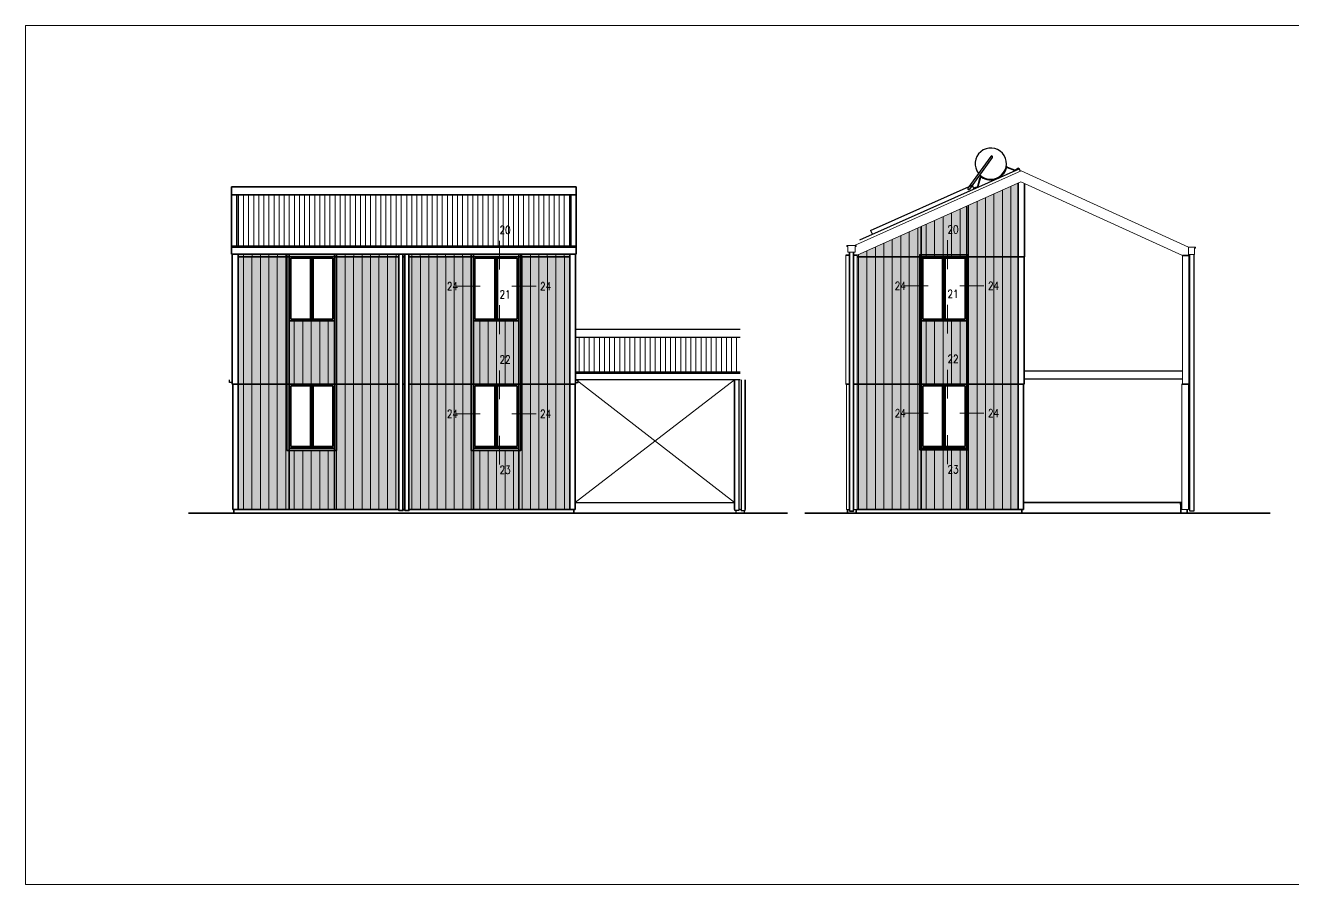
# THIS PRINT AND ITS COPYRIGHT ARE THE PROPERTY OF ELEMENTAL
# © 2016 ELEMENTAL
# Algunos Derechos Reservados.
# Model space of a CAD drawing. Header units: metres. Extents: x -2 to 690, y -116 to 73.
# Drawn here: x 122.09 to 145.86, y 21.57 to 37.68 of the extents above; entities that cross this region are included whole.
import ezdxf

# ---------------------------------------------------------------- set-up
doc = ezdxf.new("R2010")
doc.units = ezdxf.units.M
doc.header["$LTSCALE"] = 5
doc.header["$MEASUREMENT"] = 0
for name, color, linetype, lineweight in [('A-ANNO-DIMS', 3, 'Continuous', 18), ('A-ANNO-SYMB', 3, 'Continuous', 18), ('A-ANNO-TEXT', 3, 'Continuous', 18), ('A-ELEV-IDEN', 3, 'Continuous', 18), ('A-ELEV-MBE1', 7, 'Continuous', 35), ('A-ELEV-MBE2', 4, 'Continuous', 25), ('A-ELEV-PATT', 8, 'Continuous', 18)]:
    doc.layers.add(name, color=color, linetype=linetype, lineweight=lineweight)
doc.styles.add('E-ROMANS', font='romans.shx', dxfattribs={"width": 0.8})
pattern_1 = [(90, (-326.16765, 42.12212), (-0.15875, 1e-17), [])]
pattern_2 = [(90, (-382.93302, 42.12212), (-0.09525, 6e-18), [])]
pattern_3 = [(270, (-362.93302, 42.12212), (0.15875, -3e-17), [])]
pattern_4 = [(270, (621.29913, 42.12212), (-0.15875, -3e-17), [])]

msp = doc.modelspace()

# ---------------------------------------------------------------- hatches: boundary and pattern name
at = {"layer": 'A-ELEV-PATT'}
h = msp.add_hatch(color=256, dxfattribs=at)
h.paths.add_polyline_path([(140.6949, 34.7224), (137.6789, 33.3727), (137.6789, 33.3426), (140.6949, 33.3426)])
h.paths.add_polyline_path([(138.8789, 33.3426), (137.6789, 33.3426), (137.6789, 30.9526), (138.8789, 30.9526), (138.8789, 32.1426)])
h.paths.add_polyline_path([(140.6949, 33.3426), (139.7289, 33.3426), (139.7289, 32.1426), (139.7289, 30.9526), (140.6949, 30.9526), (140.6949, 30.9526)])
h.paths.add_polyline_path([(140.6949, 30.9526), (139.7289, 30.9526), (139.7289, 29.7526), (139.7289, 28.6026), (140.6949, 28.6026)])
h.paths.add_polyline_path([(139.7289, 29.7526), (138.8789, 29.7526), (138.8789, 28.6026), (139.7289, 28.6026)])
h.paths.add_polyline_path([(138.8789, 29.7526), (138.8789, 30.9526), (137.6789, 30.9526), (137.6789, 28.6026), (138.8789, 28.6026)])
h = msp.add_hatch(dxfattribs=at)
h.set_pattern_fill('LINE', color=256, scale=0.05, angle=90, style=0)
h.set_pattern_definition(pattern_1)
h.paths.add_polyline_path([(140.6949, 34.7224), (137.6789, 33.3727), (137.6789, 33.3426), (140.6949, 33.3426)])
h.paths.add_polyline_path([(138.8789, 33.3426), (137.6789, 33.3426), (137.6789, 30.9526), (138.8789, 30.9526), (138.8789, 32.1426)])
h.paths.add_polyline_path([(140.6949, 33.3426), (139.7289, 33.3426), (139.7289, 32.1426), (139.7289, 30.9526), (140.6949, 30.9526), (140.6949, 30.9526)])
h.paths.add_polyline_path([(140.6949, 30.9526), (139.7289, 30.9526), (139.7289, 29.7526), (139.7289, 28.6026), (140.6949, 28.6026)])
h.paths.add_polyline_path([(139.7289, 29.7526), (138.8789, 29.7526), (138.8789, 28.6026), (139.7289, 28.6026)])
h.paths.add_polyline_path([(138.8789, 29.7526), (138.8789, 30.9526), (137.6789, 30.9526), (137.6789, 28.6026), (138.8789, 28.6026)])
h = msp.add_hatch(dxfattribs=at)
h.set_pattern_fill('LINE', color=256, scale=0.03, angle=90, style=0)
h.set_pattern_definition(pattern_2)
h.paths.add_polyline_path([(129.1831, 34.5031), (126.055, 34.5031), (126.055, 33.5399), (129.1831, 33.5399)])
h = msp.add_hatch(dxfattribs=at)
h.set_pattern_fill('LINE', color=256, scale=0.03, angle=90, style=0)
h.set_pattern_definition([(90, (641.29913, 42.12212), (0.09525, 6e-18), [])])
h.paths.add_polyline_path([(129.1831, 34.5031), (132.3111, 34.5031), (132.3111, 33.5399), (129.1831, 33.5399)])
h = msp.add_hatch(color=256, dxfattribs=at)
h.paths.add_polyline_path([(126.991, 33.3926), (126.075, 33.3926), (126.075, 33.3426), (126.991, 33.3426)])
h.paths.add_polyline_path([(129.088, 33.3926), (127.921, 33.3926), (127.921, 33.3426), (129.088, 33.3426)])
h = msp.add_hatch(dxfattribs=at)
h.set_pattern_fill('LINE', color=256, scale=0.05, angle=270, style=0)
h.set_pattern_definition([(270, (-382.93302, 40.12212), (0.15875, -3e-17), [])])
h.paths.add_polyline_path([(126.991, 33.3926), (126.075, 33.3926), (126.075, 33.3426), (126.991, 33.3426)])
h.paths.add_polyline_path([(129.088, 33.3926), (127.921, 33.3926), (127.921, 33.3426), (129.088, 33.3426)])
h = msp.add_hatch(color=256, dxfattribs=at)
h.paths.add_polyline_path([(129.088, 33.3426), (127.921, 33.3426), (127.921, 30.9526), (129.088, 30.9526)])
h.paths.add_polyline_path([(126.991, 33.3426), (126.075, 33.3426), (126.075, 30.9526), (126.991, 30.9526)])
h.paths.add_polyline_path([(126.991, 30.9526), (126.075, 30.9526), (126.075, 28.6026), (127.031, 28.6026), (127.031, 29.7126), (126.991, 29.7126)])
h.paths.add_polyline_path([(127.881, 29.7126), (127.031, 29.7126), (127.031, 28.6026), (127.881, 28.6026)])
h.paths.add_polyline_path([(129.088, 30.9526), (127.921, 30.9526), (127.921, 29.7126), (127.881, 29.7126), (127.881, 28.6026), (129.088, 28.6026)])
h = msp.add_hatch(dxfattribs=at)
h.set_pattern_fill('LINE', color=256, scale=0.05, angle=270, style=0)
h.set_pattern_definition(pattern_3)
h.paths.add_polyline_path([(129.088, 33.3426), (127.921, 33.3426), (127.921, 30.9526), (129.088, 30.9526)])
h.paths.add_polyline_path([(126.991, 33.3426), (126.075, 33.3426), (126.075, 30.9526), (126.991, 30.9526)])
h.paths.add_polyline_path([(126.991, 30.9526), (126.075, 30.9526), (126.075, 28.6026), (127.031, 28.6026), (127.031, 29.7126), (126.991, 29.7126)])
h.paths.add_polyline_path([(127.881, 29.7126), (127.031, 29.7126), (127.031, 28.6026), (127.881, 28.6026)])
h.paths.add_polyline_path([(129.088, 30.9526), (127.921, 30.9526), (127.921, 29.7126), (127.881, 29.7126), (127.881, 28.6026), (129.088, 28.6026)])
h = msp.add_hatch(color=252, dxfattribs=at)
h.paths.add_polyline_path([(127.921, 33.3926), (126.991, 33.3926), (126.991, 29.7126), (127.921, 29.7126)])
h.paths.add_polyline_path([(127.881, 29.7526), (127.031, 29.7526), (127.031, 33.3426), (127.881, 33.3426)], flags=16)
h = msp.add_hatch(color=256, dxfattribs=at)
h.paths.add_polyline_path([(129.2031, 33.3426), (129.1831, 33.3426), (129.163, 33.3426), (129.163, 30.9526), (129.1831, 30.9526), (129.2031, 30.9526)])
h.paths.add_polyline_path([(129.2031, 30.9526), (129.1831, 30.9526), (129.163, 30.9526), (129.163, 28.6026), (129.1831, 28.6026), (129.2031, 28.6026)])
h.paths.add_polyline_path([(129.2031, 33.3926), (129.1831, 33.3926), (129.163, 33.3926), (129.163, 33.3426), (129.1831, 33.3426), (129.2031, 33.3426)])
h = msp.add_hatch(color=256, dxfattribs=at)
h.paths.add_polyline_path([(131.3751, 33.3926), (132.2911, 33.3926), (132.2911, 33.3426), (131.3751, 33.3426)])
h.paths.add_polyline_path([(129.2781, 33.3926), (130.4451, 33.3926), (130.4451, 33.3426), (129.2781, 33.3426)])
h = msp.add_hatch(dxfattribs=at)
h.set_pattern_fill('LINE', color=256, scale=0.05, angle=270, style=0)
h.set_pattern_definition([(270, (641.29913, 40.12212), (-0.15875, -3e-17), [])])
h.paths.add_polyline_path([(131.3751, 33.3926), (132.2911, 33.3926), (132.2911, 33.3426), (131.3751, 33.3426)])
h.paths.add_polyline_path([(129.2781, 33.3926), (130.4451, 33.3926), (130.4451, 33.3426), (129.2781, 33.3426)])
h = msp.add_hatch(color=256, dxfattribs=at)
h.paths.add_polyline_path([(129.2781, 33.3426), (130.4451, 33.3426), (130.4451, 30.9526), (129.2781, 30.9526)])
h.paths.add_polyline_path([(131.3751, 33.3426), (132.2911, 33.3426), (132.2911, 30.9526), (131.3751, 30.9526)])
h.paths.add_polyline_path([(131.3751, 30.9526), (132.2911, 30.9526), (132.2911, 28.6026), (131.3351, 28.6026), (131.3351, 29.7126), (131.3751, 29.7126)])
h.paths.add_polyline_path([(130.4851, 29.7126), (131.3351, 29.7126), (131.3351, 28.6026), (130.4851, 28.6026)])
h.paths.add_polyline_path([(129.2781, 30.9526), (130.4451, 30.9526), (130.4451, 29.7126), (130.4851, 29.7126), (130.4851, 28.6026), (129.2781, 28.6026)])
h = msp.add_hatch(dxfattribs=at)
h.set_pattern_fill('LINE', color=256, scale=0.05, angle=270, style=0)
h.set_pattern_definition(pattern_4)
h.paths.add_polyline_path([(129.2781, 33.3426), (130.4451, 33.3426), (130.4451, 30.9526), (129.2781, 30.9526)])
h.paths.add_polyline_path([(131.3751, 33.3426), (132.2911, 33.3426), (132.2911, 30.9526), (131.3751, 30.9526)])
h.paths.add_polyline_path([(131.3751, 30.9526), (132.2911, 30.9526), (132.2911, 28.6026), (131.3351, 28.6026), (131.3351, 29.7126), (131.3751, 29.7126)])
h.paths.add_polyline_path([(130.4851, 29.7126), (131.3351, 29.7126), (131.3351, 28.6026), (130.4851, 28.6026)])
h.paths.add_polyline_path([(129.2781, 30.9526), (130.4451, 30.9526), (130.4451, 29.7126), (130.4851, 29.7126), (130.4851, 28.6026), (129.2781, 28.6026)])
h = msp.add_hatch(color=256, dxfattribs=at)
h.paths.add_polyline_path([(130.4451, 33.3926), (131.3751, 33.3926), (131.3751, 29.7126), (130.4451, 29.7126)])
h.paths.add_polyline_path([(130.4851, 29.7526), (131.3351, 29.7526), (131.3351, 33.3426), (130.4851, 33.3426)], flags=16)
for color, points in [(256, [(138.8489, 33.3426), (139.7589, 33.3426), (139.7589, 33.3806), (138.8489, 33.3806)]), (252, [(127.881, 32.1426), (127.031, 32.1426), (127.031, 30.9526), (127.881, 30.9526)]), (252, [(130.4851, 32.1426), (131.3351, 32.1426), (131.3351, 30.9526), (130.4851, 30.9526)]), (252, [(139.7289, 32.1426), (138.8789, 32.1426), (138.8789, 30.9526), (139.7289, 30.9526)])]:
    msp.add_hatch(color=color, dxfattribs=at).paths.add_polyline_path(points)
h = msp.add_hatch(color=252, dxfattribs=at)
h.paths.add_polyline_path([(139.7589, 33.3426), (139.7289, 33.3426), (139.7289, 32.1426), (139.7289, 30.9526), (139.7589, 30.9526)])
h.paths.add_polyline_path([(139.7589, 30.9526), (139.7289, 30.9526), (139.7289, 29.7526), (139.7289, 29.7226), (139.7589, 29.7226)])
h.paths.add_polyline_path([(139.7289, 29.7526), (138.8789, 29.7526), (138.8789, 29.7226), (139.7289, 29.7226)])
h.paths.add_polyline_path([(138.8789, 30.9526), (138.8489, 30.9526), (138.8489, 29.7226), (138.8789, 29.7226), (138.8789, 29.7526)])
h.paths.add_polyline_path([(138.8789, 32.1426), (138.8789, 33.3426), (138.8489, 33.3426), (138.8489, 30.9526), (138.8789, 30.9526)])
h = msp.add_hatch(dxfattribs=at)
h.set_pattern_fill('LINE', color=256, scale=0.05, angle=270, style=0)
h.set_pattern_definition(pattern_3)
h.paths.add_polyline_path([(127.881, 32.1426), (127.031, 32.1426), (127.031, 30.9526), (127.881, 30.9526)])
h = msp.add_hatch(dxfattribs=at)
h.set_pattern_fill('LINE', color=256, scale=0.05, angle=270, style=0)
h.set_pattern_definition(pattern_4)
h.paths.add_polyline_path([(130.4851, 32.1426), (131.3351, 32.1426), (131.3351, 30.9526), (130.4851, 30.9526)])
h = msp.add_hatch(dxfattribs=at)
h.set_pattern_fill('LINE', color=256, scale=0.05, angle=90, style=0)
h.set_pattern_definition(pattern_1)
h.paths.add_polyline_path([(139.7289, 32.1426), (138.8789, 32.1426), (138.8789, 30.9526), (139.7289, 30.9526)])
h = msp.add_hatch(dxfattribs=at)
h.set_pattern_fill('LINE', color=256, scale=0.03, angle=90, style=0)
h.set_pattern_definition(pattern_2)
h.paths.add_polyline_path([(135.4821, 31.8259), (132.4011, 31.8259), (132.4011, 31.1757), (135.4821, 31.1757)])

# ---------------------------------------------------------------- linework, layer by layer
at = {"layer": 'A-ANNO-DIMS'}
msp.add_lwpolyline([(122.0894, 37.6798), (166.3583, 37.6798), (166.3583, 21.5708), (122.0894, 21.5708)], close=True, dxfattribs=at)
at = {"layer": 'A-ANNO-SYMB'}
for p, q in [((137.4628, 30.9526), (137.4628, 33.3727)), ((137.6789, 33.3727), (137.6789, 30.9526)), ((143.7749, 30.9526), (143.7749, 33.3665)), ((143.8949, 33.383), (143.8949, 30.9526)), ((137.6789, 30.9526), (137.6789, 28.6026)), ((143.7629, 28.6026), (143.7629, 30.9526)), ((143.883, 30.9526), (143.883, 28.6026)), ((137.5334, 28.6026), (137.4748, 28.6026)), ((137.6789, 28.6026), (137.6084, 28.6026))]:
    msp.add_line(p, q, dxfattribs=at)
for points in [[(137.6247, 33.5544), (140.747, 34.9517)], [(143.8849, 33.523), (140.747, 34.9517)], [(137.6789, 33.3727), (140.7463, 34.7454)], [(143.7749, 33.3665), (140.7463, 34.7454)], [(144.0199, 33.523), (144.0199, 33.503), (143.9999, 33.503), (143.9999, 33.383), (143.8849, 33.383), (143.8849, 33.523)], [(144.0199, 33.523), (143.8849, 33.523)], [(137.4748, 28.6026), (137.4748, 30.9526)], [(143.883, 28.6026), (143.7629, 28.6026)]]:
    msp.add_lwpolyline(points, dxfattribs=at)
msp.add_lwpolyline([(137.4849, 33.5544), (137.6569, 33.5544), (137.6569, 33.5344), (137.6369, 33.5344), (137.6369, 33.4306), (137.5049, 33.4306), (137.5049, 33.5344), (137.4849, 33.5344)], close=True, dxfattribs=at)
at = {"layer": 'A-ANNO-TEXT'}
for p, q in [((130.976, 33.0998), (130.976, 33.6402)), ((139.3698, 33.1098), (139.3698, 33.6502)), ((130.976, 31.8918), (130.976, 32.4322)), ((139.3698, 31.9018), (139.3698, 32.4422)), ((130.976, 30.6718), (130.976, 31.2122)), ((139.3698, 30.6818), (139.3698, 31.2222)), ((130.976, 29.9852), (130.976, 29.4448)), ((139.3698, 29.9952), (139.3698, 29.4548))]:
    msp.add_line(p, q, dxfattribs=at)
for points in [[(139.0076, 32.7987), (138.5547, 32.7987)], [(139.6003, 32.7987), (140.0532, 32.7987)], [(130.6137, 32.7887), (130.1608, 32.7887)], [(131.2064, 32.7887), (131.6593, 32.7887)], [(130.6137, 30.3987), (130.1608, 30.3987)], [(131.2064, 30.3987), (131.6593, 30.3987)], [(139.0076, 30.4087), (138.5547, 30.4087)], [(139.6003, 30.4087), (140.0532, 30.4087)]]:
    msp.add_lwpolyline(points, dxfattribs=at)
at = {"layer": 'A-ELEV-IDEN'}
for points in [[(132.3911, 28.7326), (135.3801, 31.0357)], [(132.4121, 31.0357), (135.3801, 28.7326)]]:
    msp.add_lwpolyline(points, dxfattribs=at)
at = {"layer": 'A-ELEV-MBE1'}
for p, q in [((140.6949, 30.9526), (140.6949, 34.7224)), ((125.955, 33.3926), (125.955, 34.6531)), ((125.955, 34.6531), (129.1831, 34.6531)), ((125.955, 34.5031), (129.1831, 34.5031)), ((126.055, 33.5399), (126.055, 34.5031)), ((132.4111, 34.6531), (129.1831, 34.6531)), ((132.4111, 34.5031), (129.1831, 34.5031)), ((132.3111, 33.5399), (132.3111, 34.5031)), ((132.4111, 33.3926), (132.4111, 34.6531)), ((139.7289, 33.3426), (139.7289, 34.2847)), ((138.8789, 33.3426), (138.8789, 33.9043)), ((125.955, 33.5399), (129.1831, 33.5399)), ((125.955, 33.5199), (129.1831, 33.5199)), ((132.4111, 33.5399), (129.1831, 33.5399)), ((132.4111, 33.5199), (129.1831, 33.5199)), ((125.955, 33.3926), (129.1831, 33.3926)), ((125.965, 30.9526), (125.965, 33.3926)), ((126.075, 28.6026), (126.075, 33.3926)), ((129.088, 33.3426), (126.075, 33.3426)), ((127.031, 30.9526), (127.031, 33.3926)), ((127.061, 32.1726), (127.061, 33.3126)), ((127.061, 33.3126), (127.851, 33.3126)), ((127.431, 33.3126), (127.431, 32.1726)), ((127.456, 33.3126), (127.456, 32.1726)), ((127.481, 33.3126), (127.481, 32.1726)), ((127.851, 33.3126), (127.851, 32.1726)), ((127.881, 30.9526), (127.881, 33.3926)), ((129.163, 33.3426), (129.1831, 33.3426)), ((132.4111, 33.3926), (129.1831, 33.3926)), ((129.2031, 33.3426), (129.1831, 33.3426)), ((129.2781, 33.3426), (132.2911, 33.3426)), ((130.4851, 30.9526), (130.4851, 33.3926)), ((131.3051, 33.3126), (130.5151, 33.3126)), ((130.5151, 33.3126), (130.5151, 32.1726)), ((130.8851, 33.3126), (130.8851, 32.1726)), ((130.9101, 33.3126), (130.9101, 32.1726)), ((130.9351, 33.3126), (130.9351, 32.1726)), ((131.3051, 32.1726), (131.3051, 33.3126)), ((131.3351, 30.9526), (131.3351, 33.3926)), ((132.2911, 28.6026), (132.2911, 33.3926)), ((132.4011, 30.9526), (132.4011, 33.3926)), ((137.5334, 33.3727), (137.4623, 33.3727)), ((137.5334, 33.3727), (137.4628, 33.3727)), ((137.6789, 33.3727), (137.6084, 33.3727)), ((137.6789, 33.3727), (137.6084, 33.3727)), ((140.8149, 33.3426), (137.6789, 33.3426)), ((138.8789, 33.3426), (138.8789, 32.1426)), ((138.8789, 33.3426), (139.7289, 33.3426)), ((138.9089, 33.3126), (139.6989, 33.3126)), ((138.9089, 32.1726), (138.9089, 33.3126)), ((139.2789, 33.3126), (139.2789, 32.1726)), ((139.3039, 33.3126), (139.3039, 32.1726)), ((139.3289, 33.3126), (139.3289, 32.1726)), ((139.6989, 32.1726), (139.6989, 33.3126)), ((139.7289, 33.3426), (139.7289, 32.1426)), ((140.8049, 33.3426), (140.8049, 30.9526)), ((143.7749, 33.3665), (143.8949, 33.3665)), ((127.031, 32.1426), (127.881, 32.1426)), ((127.061, 32.1726), (127.851, 32.1726)), ((131.3351, 32.1426), (130.4851, 32.1426)), ((131.3051, 32.1726), (130.5151, 32.1726)), ((138.8789, 32.1426), (139.7289, 32.1426)), ((138.8789, 30.9526), (138.8789, 32.1426)), ((138.9089, 32.1726), (139.6989, 32.1726)), ((139.7289, 30.9526), (139.7289, 32.1426)), ((125.975, 28.6026), (125.975, 30.9526)), ((127.031, 30.9526), (127.031, 28.6026)), ((127.061, 29.7826), (127.061, 30.9226)), ((127.061, 30.9226), (127.851, 30.9226)), ((127.431, 30.9226), (127.431, 29.7826)), ((127.456, 30.9226), (127.456, 29.7826)), ((127.481, 30.9226), (127.481, 29.7826)), ((127.851, 30.9226), (127.851, 29.7826)), ((127.881, 28.6026), (127.881, 30.9526)), ((129.163, 30.9526), (129.1831, 30.9526)), ((129.2031, 30.9526), (129.1831, 30.9526)), ((130.4851, 28.6026), (130.4851, 30.9526)), ((131.3051, 30.9226), (130.5151, 30.9226)), ((130.5151, 30.9226), (130.5151, 29.7826)), ((130.8851, 30.9226), (130.8851, 29.7826)), ((130.9101, 30.9226), (130.9101, 29.7826)), ((130.9351, 30.9226), (130.9351, 29.7826)), ((131.3051, 29.7826), (131.3051, 30.9226)), ((131.3351, 30.9526), (131.3351, 28.6026)), ((132.3911, 28.6026), (132.3911, 30.9526)), ((137.5334, 30.9526), (137.4628, 30.9526)), ((138.8789, 30.9526), (137.6084, 30.9526)), ((138.8789, 30.9526), (138.8789, 29.7526)), ((138.8789, 30.9526), (139.7289, 30.9526)), ((138.9089, 30.9226), (139.6989, 30.9226)), ((138.9089, 29.7826), (138.9089, 30.9226)), ((139.2789, 30.9226), (139.2789, 29.7826)), ((139.3039, 30.9226), (139.3039, 29.7826)), ((139.3289, 30.9226), (139.3289, 29.7826)), ((139.6989, 29.7826), (139.6989, 30.9226)), ((139.7289, 30.9526), (139.7289, 29.7526)), ((139.7289, 30.9526), (140.8049, 30.9526)), ((140.6949, 28.6026), (140.6949, 30.9526)), ((140.7949, 30.9526), (140.7949, 28.6026)), ((143.7629, 30.9526), (143.8949, 30.9526)), ((127.031, 29.7526), (127.881, 29.7526)), ((127.061, 29.7826), (127.851, 29.7826)), ((131.3351, 29.7526), (130.4851, 29.7526)), ((131.3051, 29.7826), (130.5151, 29.7826)), ((138.8789, 29.7526), (139.7289, 29.7526)), ((138.8789, 29.7526), (138.8789, 28.6026)), ((138.9089, 29.7826), (139.6989, 29.7826)), ((139.7289, 29.7526), (139.7289, 28.6026)), ((125.146, 28.5326), (136.3742, 28.5326)), ((125.975, 28.6026), (129.088, 28.6026)), ((125.996, 28.5326), (125.996, 28.6026)), ((129.163, 28.6026), (129.1831, 28.6026)), ((129.2031, 28.6026), (129.1831, 28.6026)), ((132.3911, 28.6026), (129.2781, 28.6026)), ((132.3701, 28.5326), (132.3701, 28.6026)), ((137.4969, 28.6026), (137.4969, 28.5326)), ((137.6569, 28.5326), (137.6569, 28.6026)), ((137.6789, 28.6026), (140.7949, 28.6026)), ((140.8149, 28.7326), (143.7409, 28.7326))]:
    msp.add_line(p, q, dxfattribs=at)
for points in [[(140.8149, 33.3426), (140.8149, 34.7142)], [(129.088, 33.3926), (129.088, 28.5847), (129.163, 28.5847), (129.163, 33.3926)], [(129.2781, 33.3926), (129.2781, 28.5847), (129.2031, 28.5847), (129.2031, 33.3926)], [(137.5334, 33.4306), (137.5334, 28.5738), (137.6084, 28.5738), (137.6084, 33.4306)], [(125.965, 30.9526), (129.088, 30.9526)], [(132.4011, 30.9526), (129.2781, 30.9526)], [(136.697, 28.5326), (145.4131, 28.5326)], [(140.7639, 28.5326), (140.7639, 28.6026)], [(143.7629, 28.7326), (143.7347, 28.7326), (143.7347, 28.7014), (143.7629, 28.7014)], [(143.7409, 28.7326), (143.7629, 28.7326)], [(143.7409, 28.5326), (143.7409, 28.7014)], [(143.8609, 28.6026), (143.8609, 28.5326)]]:
    msp.add_lwpolyline(points, dxfattribs=at)
for points in [[(126.991, 33.3926), (127.921, 33.3926), (127.921, 29.7126), (126.991, 29.7126)], [(127.031, 33.3426), (127.881, 33.3426), (127.881, 29.7526), (127.031, 29.7526)], [(131.3751, 33.3926), (130.4451, 33.3926), (130.4451, 29.7126), (131.3751, 29.7126)], [(131.3351, 33.3426), (130.4851, 33.3426), (130.4851, 29.7526), (131.3351, 29.7526)], [(138.8489, 33.3426), (139.7589, 33.3426), (139.7589, 33.3806), (138.8489, 33.3806)], [(138.8489, 33.3426), (139.7589, 33.3426), (139.7589, 29.7226), (138.8489, 29.7226)], [(138.8789, 33.3126), (139.7289, 33.3126), (139.7289, 29.7526), (138.8789, 29.7526)]]:
    msp.add_lwpolyline(points, close=True, dxfattribs=at)
at = {"layer": 'A-ELEV-MBE2'}
for p, q in [((140.1793, 35.2243), (139.7526, 34.628)), ((140.2081, 35.2032), (139.7815, 34.6071)), ((140.4872, 35.0129), (140.6192, 34.9625)), ((140.4913, 35.0237), (140.6233, 34.9734)), ((140.7072, 35.0013), (140.6461, 34.974)), ((140.6692, 34.985), (140.6667, 34.9907)), ((140.6669, 34.9914), (140.6803, 34.9974)), ((140.6722, 34.9863), (140.6697, 34.992)), ((140.6781, 34.9958), (140.6806, 34.99)), ((140.681, 34.9971), (140.6836, 34.9914)), ((140.7072, 35.0013), (140.7119, 34.9908)), ((139.9357, 34.6677), (139.9833, 34.8353)), ((139.9469, 34.6646), (139.9946, 34.8322)), ((139.9192, 34.6487), (139.8589, 34.6217)), ((139.8589, 34.6217), (139.8636, 34.6111)), ((139.8816, 34.6325), (139.8791, 34.6382)), ((139.8794, 34.6389), (139.8927, 34.6449)), ((139.8846, 34.6338), (139.8821, 34.6395)), ((139.8905, 34.6433), (139.893, 34.6376)), ((139.8935, 34.6446), (139.896, 34.6389)), ((135.4821, 31.1757), (132.4011, 31.1757)), ((135.4821, 31.1557), (132.4011, 31.1557)), ((140.8049, 31.2026), (143.7749, 31.2026)), ((135.4821, 31.0357), (132.4011, 31.0357)), ((135.3871, 30.9526), (135.3801, 30.9526)), ((135.5771, 30.9526), (135.5841, 30.9526)), ((140.8049, 31.0526), (143.7749, 31.0526)), ((132.3911, 28.7326), (135.3801, 28.7326)), ((135.3871, 28.6026), (135.3801, 28.6026)), ((135.4021, 28.5847), (135.4021, 28.5326)), ((135.4821, 28.6026), (135.4621, 28.6026)), ((135.4821, 28.6026), (135.5021, 28.6026)), ((135.5621, 28.5847), (135.5621, 28.5326)), ((135.5771, 28.6026), (135.5841, 28.6026))]:
    msp.add_line(p, q, dxfattribs=at)
for points in [[(137.7294, 33.656), (140.7119, 34.9908)], [(140.7119, 34.9908), (140.7323, 34.9451)], [(137.9286, 33.8328), (139.8309, 34.6841)], [(139.8309, 34.6841), (139.8636, 34.6111)], [(137.9286, 33.8328), (137.9613, 33.7598)], [(143.9837, 33.383), (143.9837, 28.5738), (143.9087, 28.5738), (143.9087, 33.383)], [(135.4821, 31.9759), (132.4011, 31.9759)], [(135.4821, 31.8259), (132.4011, 31.8259)], [(125.965, 30.9856), (125.915, 30.9856), (125.915, 31.0357)], [(132.4011, 30.9856), (132.4511, 30.9856), (132.4511, 31.0357)], [(135.3801, 28.6026), (135.3801, 31.0357)], [(135.3801, 30.9856), (135.3801, 31.0357)], [(135.4621, 31.0357), (135.4621, 28.5847), (135.3871, 28.5847), (135.3871, 31.0357)], [(135.5021, 31.0357), (135.5021, 28.5847), (135.5771, 28.5847), (135.5771, 31.0357)], [(135.5841, 28.6026), (135.5841, 31.0357)], [(135.5841, 30.9856), (135.5841, 31.0357)]]:
    msp.add_lwpolyline(points, dxfattribs=at)
for centre, radius, start, end in [((140.1807, 35.0874), 0.2936, 225.56838, 218.43727), ((140.1937, 35.2138), 0.0178, 323.50184, 144.71841), ((140.1807, 35.0874), 0.3052, 235.35032, 344.88562), ((140.4839, 35.0043), 0.0208, 69.11012, 160.19507), ((140.4839, 35.0043), 0.00927, 69.13934, 157.43176), ((140.6339, 35.0012), 0.0414, 249.11012, 294.11012), ((140.6339, 35.0012), 0.0298, 249.11012, 294.11012), ((140.6672, 34.9909), 0.000537, 114.11012, 204.11012), ((140.6692, 34.9918), 0.000537, 24.11012, 114.11012), ((140.6697, 34.9852), 0.000537, 204.11012, 294.11012), ((140.6702, 34.9922), 0.000537, 114.11012, 204.11012), ((140.6717, 34.9861), 0.000537, 294.11012, 24.11012), ((140.6727, 34.9865), 0.000537, 204.11012, 294.11012), ((140.6776, 34.9955), 0.000537, 24.11012, 114.11012), ((140.6785, 34.996), 0.000537, 114.11012, 204.11012), ((140.6805, 34.9969), 0.000537, 24.11012, 114.11012), ((140.6801, 34.9898), 0.000537, 294.11012, 24.11012), ((140.6811, 34.9903), 0.000537, 204.11012, 294.11012), ((140.6831, 34.9912), 0.000537, 294.11012, 24.11012), ((140.0029, 34.8281), 0.0208, 59.88941, 159.99153), ((140.0029, 34.8281), 0.00926, 62.30828, 153.62295), ((139.7671, 34.6176), 0.0178, 144.11012, 325.07999), ((139.8796, 34.6384), 0.000537, 114.11012, 204.11012), ((139.8816, 34.6393), 0.000537, 24.11012, 114.11012), ((139.8821, 34.6327), 0.000537, 204.11012, 294.11012), ((139.8826, 34.6397), 0.000537, 114.11012, 204.11012), ((139.8841, 34.6336), 0.000537, 294.11012, 24.11012), ((139.8851, 34.634), 0.000537, 204.11012, 294.11012), ((139.89, 34.6431), 0.000537, 24.11012, 114.11012), ((139.891, 34.6435), 0.000537, 114.11012, 204.11012), ((139.893, 34.6444), 0.000537, 24.11012, 114.11012), ((139.8925, 34.6374), 0.000537, 294.11012, 24.11012), ((139.8935, 34.6378), 0.000537, 204.11012, 294.11012), ((139.8955, 34.6387), 0.000537, 294.11012, 24.11012), ((139.9071, 34.6759), 0.0298, 294.11012, 344.11012), ((139.9071, 34.6759), 0.0414, 294.11012, 344.11012)]:
    msp.add_arc(centre, radius, start, end, dxfattribs=at)

# ---------------------------------------------------------------- texts
at = {"layer": 'A-ANNO-TEXT', "char_height": 0.15, "style": 'E-ROMANS'}
for s, insert, attachment_point in [('20', (130.976, 33.9186), 1), ('20', (139.3698, 33.9286), 1), ('24', (129.9888, 32.8624), 1), ('24', (131.9407, 32.8624), 3), ('24', (138.3826, 32.8724), 1), ('24', (140.3345, 32.8724), 3), ('21', (130.976, 32.7106), 1), ('21', (139.3698, 32.7206), 1), ('22', (130.976, 31.4906), 1), ('22', (139.3698, 31.5006), 1), ('24', (129.9888, 30.4724), 1), ('24', (131.9407, 30.4724), 3), ('24', (138.3826, 30.4824), 1), ('24', (140.3345, 30.4824), 3), ('23', (130.976, 29.2711), 7), ('23', (139.3698, 29.2811), 7)]:
    msp.add_mtext(s, dxfattribs=dict(at, insert=insert, attachment_point=attachment_point))

doc.saveas('drawing.dxf')
